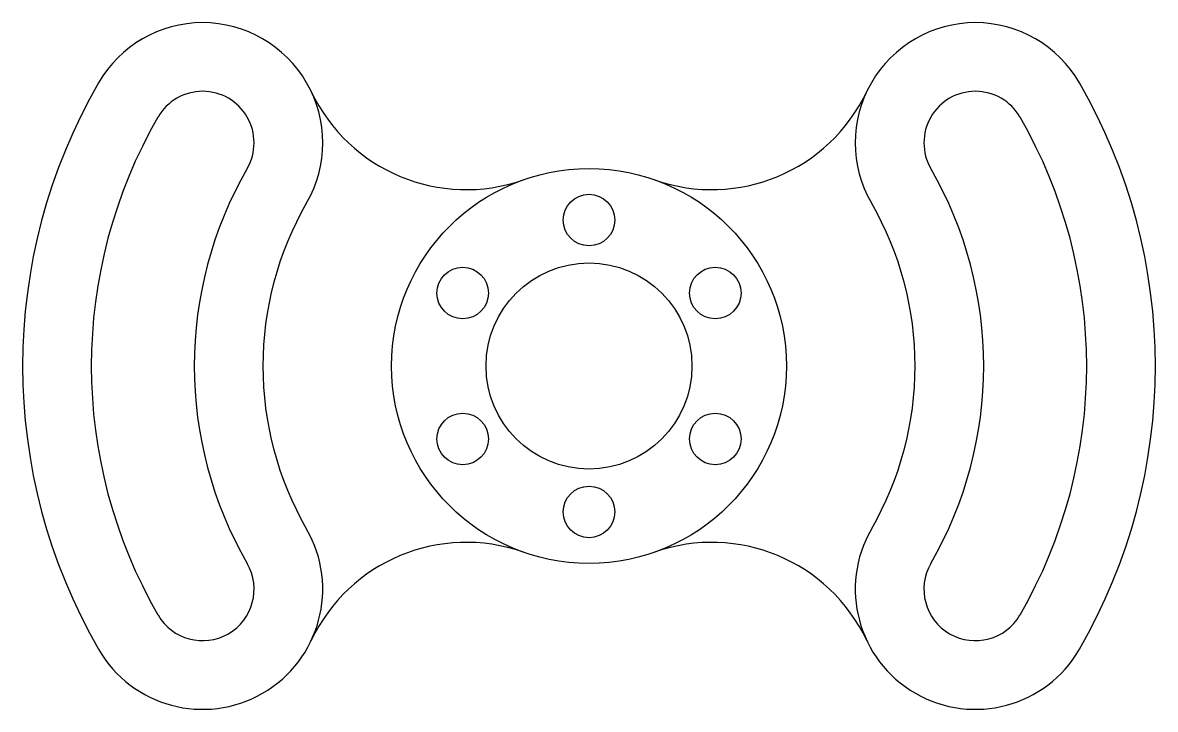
# Model space of a CAD drawing. Header units: inches. Extents: x 9 to 141, y 60 to 140.
import ezdxf

# ---------------------------------------------------------------- set-up
doc = ezdxf.new("R2010")
doc.units = ezdxf.units.IN
doc.header["$MEASUREMENT"] = 0

msp = doc.modelspace()

# ---------------------------------------------------------------- linework, layer by layer
for centre, radius in [((75, 100), 23), ((75, 117), 3), ((60.28, 108.5), 3), ((75, 100), 12), ((89.72, 108.5), 3), ((60.28, 91.5), 3), ((89.72, 91.5), 3), ((75, 83), 3)]:
    msp.add_circle(centre, radius)
for centre, radius, start, end in [((29.97, 126), 14, 330, 150), ((120.03, 126), 14, 30, 210), ((75, 100), 66, 150, 210), ((29.97, 126), 6, 330, 150), ((120.03, 126), 6, 30, 210), ((75, 100), 66, 330, 30), ((60.7, 140.55), 20, 205.3389, 289.4303), ((89.3, 140.55), 20, 250.5697, 334.6611), ((75, 100), 58, 150, 210), ((75, 100), 58, 330, 30), ((75, 100), 46, 150, 210), ((75, 100), 46, 330, 30), ((75, 100), 38, 150, 210), ((75, 100), 38, 330, 30), ((29.97, 74), 14, 210, 30), ((120.03, 74), 14, 150, 330), ((60.7, 59.45), 20, 70.5697, 154.6611), ((89.3, 59.45), 20, 25.3389, 109.4303), ((29.97, 74), 6, 210, 30), ((120.03, 74), 6, 150, 330)]:
    msp.add_arc(centre, radius, start, end)

doc.saveas('drawing.dxf')
